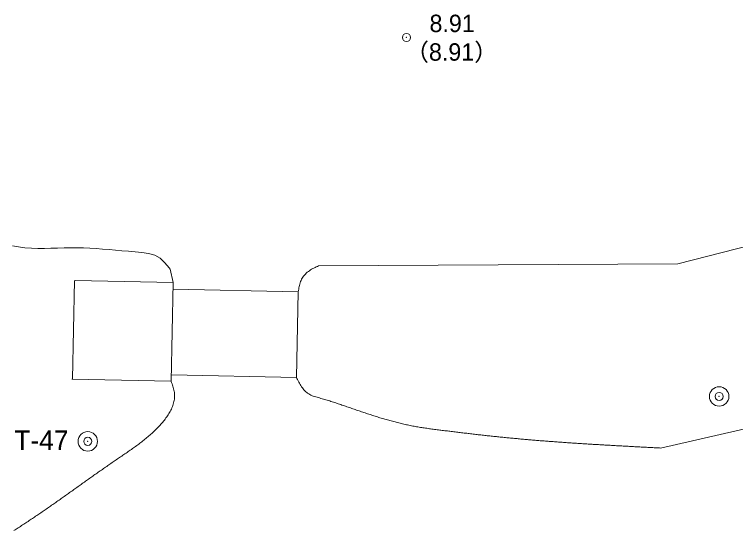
# Model space of a CAD drawing. Units: millimetres, scale not verified. Extents: x 13490 to 141534, y 7000 to 96571.
# Drawn here: x 67902 to 79023, y 25300 to 33254 of the extents above; entities that cross this region are included whole.
import ezdxf
from ezdxf.enums import TextEntityAlignment as Align

# ---------------------------------------------------------------- set-up
doc = ezdxf.new("R2010")
doc.units = ezdxf.units.MM
doc.header["$LTSCALE"] = 250
doc.header["$PDMODE"] = 32
doc.header["$PDSIZE"] = 125
doc.layers.add('0平面図-0通り芯', color=6, linetype='Continuous', lineweight=13)
doc.styles.add('MS-ゴシック-5.0-1.0', font='')
doc.styles.get('MS-ゴシック-5.0-1.0').set_extended_font_data('MS-ゴシック-5.0-1.0')

msp = doc.modelspace()

# ---------------------------------------------------------------- linework, layer by layer
at = {"layer": '0平面図-0通り芯'}
for p, q in [((78131.8, 29411.5), (81551, 30288)), ((67869.7, 29689.3), (67966.6, 29670.4)), ((67966.6, 29670.4), (68064.8, 29657.9)), ((68064.8, 29657.9), (68164.1, 29650.6)), ((68164.1, 29650.6), (68264.2, 29647.5)), ((68264.2, 29647.5), (68364.9, 29647.6)), ((68364.9, 29647.6), (68465.8, 29649.7)), ((68465.8, 29649.7), (68566.8, 29652.8)), ((68566.8, 29652.8), (68667.5, 29655.7)), ((68667.5, 29655.7), (68767.7, 29657.5)), ((68767.7, 29657.5), (68867.2, 29657.2)), ((68867.2, 29657.2), (68966.2, 29654.7)), ((68966.2, 29654.7), (69064.8, 29650.5)), ((69064.8, 29650.5), (69163.2, 29644.7)), ((69163.2, 29644.7), (69261.8, 29637.7)), ((69261.8, 29637.7), (69360.8, 29629.8)), ((69360.8, 29629.8), (69460.4, 29621.3)), ((69460.4, 29621.3), (69560.8, 29612.4)), ((69560.8, 29612.4), (69662.3, 29603.4)), ((69662.3, 29603.4), (69765, 29594.7)), ((69765, 29594.7), (69868.9, 29585.8)), ((69868.9, 29585.8), (69970.5, 29571.4)), ((69970.5, 29571.4), (70065.3, 29543.9)), ((70065.3, 29543.9), (70148.8, 29496.2)), ((70148.8, 29496.2), (70220.9, 29428.3)), ((70220.9, 29428.3), (70286.5, 29348.9)), ((72539.1, 29354.4), (72557.3, 29362.6)), ((72557.3, 29362.6), (72575.6, 29370.6)), ((72575.6, 29370.6), (72592.6, 29377.9)), ((78131.8, 29411.5), (72592.6, 29377.9)), ((70286.5, 29348.9), (70301.5, 29329.6)), ((70301.5, 29329.6), (70351.4, 29120.9)), ((72375, 29237.5), (72388.8, 29252.3)), ((72388.8, 29252.3), (72403.4, 29266.4)), ((72403.4, 29266.4), (72418.7, 29279.9)), ((72418.7, 29279.9), (72434.7, 29292.7)), ((72434.7, 29292.7), (72451.2, 29304.8)), ((72451.2, 29304.8), (72468.2, 29316.1)), ((72468.2, 29316.1), (72485.6, 29326.7)), ((72485.6, 29326.7), (72503.2, 29336.6)), ((72503.2, 29336.6), (72521.1, 29345.7)), ((72521.1, 29345.7), (72539.1, 29354.4)), ((68829.2, 29153.8), (68796.7, 27634.2)), ((70351.4, 29120.9), (68837.1, 29153.3)), ((72314.1, 29135.8), (72321.5, 29154.1)), ((72321.5, 29154.1), (72329.9, 29172)), ((72329.9, 29172), (72339.5, 29189.2)), ((72339.5, 29189.2), (72350.2, 29205.9)), ((72350.2, 29205.9), (72362.1, 29222)), ((72362.1, 29222), (72375, 29237.5)), ((70351.4, 29120.9), (70318.8, 27600.3)), ((72285.5, 29018.7), (72289, 29038.8)), ((72289, 29038.8), (72292.9, 29058.7)), ((72292.9, 29058.7), (72297.2, 29078.5)), ((72297.2, 29078.5), (72302.1, 29097.9)), ((72302.1, 29097.9), (72307.7, 29117.1)), ((72307.7, 29117.1), (72314.1, 29135.8)), ((70349.2, 29019.5), (72279.5, 28978.1)), ((72250.9, 27660.5), (72279.1, 28978.1)), ((72279.1, 28978.1), (72282.3, 28998.4)), ((72282.3, 28998.4), (72285.5, 29018.7)), ((70322.3, 27699), (72251.7, 27657.6)), ((70318.8, 27600.3), (68788.2, 27633.2)), ((70319.1, 27599.3), (70318.8, 27600.3)), ((70326.3, 27580.5), (70319.1, 27599.3)), ((70333.2, 27561.6), (70326.3, 27580.5)), ((72258.5, 27644.3), (72251.7, 27657.6)), ((72268.4, 27625.4), (72258.5, 27644.3)), ((72278.4, 27606.5), (72268.4, 27625.4)), ((72288.5, 27587.9), (72278.4, 27606.5)), ((72298.8, 27569.5), (72288.5, 27587.9)), ((70340, 27542.7), (70333.2, 27561.6)), ((70346.4, 27523.7), (70340, 27542.7)), ((70352.2, 27504.5), (70346.4, 27523.7)), ((70357.5, 27485.3), (70352.2, 27504.5)), ((70362.1, 27465.9), (70357.5, 27485.3)), ((72309.3, 27551.4), (72298.8, 27569.5)), ((72320.2, 27533.8), (72309.3, 27551.4)), ((72331.4, 27516.6), (72320.2, 27533.8)), ((72343, 27500), (72331.4, 27516.6)), ((72355, 27484), (72343, 27500)), ((72367.5, 27468.6), (72355, 27484)), ((77867.6, 26571.8), (81932, 27494)), ((70365.8, 27446.3), (70362.1, 27465.9)), ((70368.6, 27426.5), (70365.8, 27446.3)), ((70370.4, 27406.5), (70368.6, 27426.5)), ((70370.2, 27346.1), (70371.2, 27366.2)), ((70371.3, 27386.4), (70370.4, 27406.5)), ((70371.2, 27366.2), (70371.3, 27386.4)), ((72380.6, 27454), (72367.5, 27468.6)), ((72394.4, 27440.3), (72380.6, 27454)), ((72408.7, 27427.4), (72394.4, 27440.3)), ((72423.8, 27415.5), (72408.7, 27427.4)), ((72439.6, 27404.7), (72423.8, 27415.5)), ((72456.3, 27395), (72439.6, 27404.7)), ((72473.7, 27386.3), (72456.3, 27395)), ((72491.9, 27378.5), (72473.7, 27386.3)), ((72510.5, 27371.6), (72491.9, 27378.5)), ((72529.6, 27365.2), (72510.5, 27371.6)), ((72549.1, 27359.3), (72529.6, 27365.2)), ((72568.8, 27353.8), (72549.1, 27359.3)), ((70345.8, 27228.7), (70352, 27247.7)), ((70352, 27247.7), (70357.3, 27267)), ((70357.3, 27267), (70361.9, 27286.4)), ((70361.9, 27286.4), (70365.5, 27306.2)), ((70365.5, 27306.2), (70368.3, 27326)), ((70368.3, 27326), (70370.2, 27346.1)), ((72588.5, 27348.3), (72568.8, 27353.8)), ((72608.2, 27342.9), (72588.5, 27348.3)), ((72627.9, 27337.4), (72608.2, 27342.9)), ((72647.5, 27331.8), (72627.9, 27337.4)), ((72666.9, 27326.2), (72647.5, 27331.8)), ((72686.4, 27320.5), (72666.9, 27326.2)), ((72705.7, 27314.7), (72686.4, 27320.5)), ((72725, 27308.8), (72705.7, 27314.7)), ((72744.2, 27302.9), (72725, 27308.8)), ((72763.4, 27296.8), (72744.2, 27302.9)), ((72782.5, 27290.8), (72763.4, 27296.8)), ((72801.5, 27284.7), (72782.5, 27290.8)), ((72820.5, 27278.6), (72801.5, 27284.7)), ((72839.5, 27272.4), (72820.5, 27278.6)), ((72858.4, 27266.1), (72839.5, 27272.4)), ((72877.3, 27259.8), (72858.4, 27266.1)), ((72896.1, 27253.5), (72877.3, 27259.8)), ((72915, 27247.2), (72896.1, 27253.5)), ((72933.8, 27240.8), (72915, 27247.2)), ((70295, 27119.6), (70305, 27137.2)), ((70305, 27137.2), (70314.4, 27155.1)), ((70314.4, 27155.1), (70323.2, 27173.1)), ((70323.2, 27173.1), (70331.4, 27191.4)), ((70331.4, 27191.4), (70339, 27210)), ((70339, 27210), (70345.8, 27228.7)), ((72952.6, 27234.4), (72933.8, 27240.8)), ((72971.4, 27227.9), (72952.6, 27234.4)), ((72990.1, 27221.5), (72971.4, 27227.9)), ((73008.9, 27215), (72990.1, 27221.5)), ((73027.6, 27208.6), (73008.9, 27215)), ((73046.4, 27202.1), (73027.6, 27208.6)), ((73065.2, 27195.6), (73046.4, 27202.1)), ((73083.9, 27189.1), (73065.2, 27195.6)), ((73102.7, 27182.6), (73083.9, 27189.1)), ((73121.5, 27176.1), (73102.7, 27182.6)), ((73140.4, 27169.7), (73121.5, 27176.1)), ((73159.2, 27163.2), (73140.4, 27169.7)), ((73178, 27156.7), (73159.2, 27163.2)), ((73196.9, 27150.3), (73178, 27156.7)), ((73215.8, 27143.8), (73196.9, 27150.3)), ((73234.7, 27137.4), (73215.8, 27143.8)), ((73253.6, 27131), (73234.7, 27137.4)), ((70226.4, 27018.6), (70238.7, 27034.8)), ((70238.7, 27034.8), (70250.7, 27051.4)), ((70250.7, 27051.4), (70262.4, 27068.1)), ((70262.4, 27068.1), (70273.7, 27085)), ((70273.7, 27085), (70284.6, 27102.2)), ((70284.6, 27102.2), (70295, 27119.6)), ((73272.6, 27124.7), (73253.6, 27131)), ((73291.5, 27118.3), (73272.6, 27124.7)), ((73310.5, 27112), (73291.5, 27118.3)), ((73329.5, 27105.7), (73310.5, 27112)), ((73348.5, 27099.4), (73329.5, 27105.7)), ((73367.5, 27093.2), (73348.5, 27099.4)), ((73386.6, 27087), (73367.5, 27093.2)), ((73405.6, 27080.8), (73386.6, 27087)), ((73424.7, 27074.7), (73405.6, 27080.8)), ((73443.8, 27068.6), (73424.7, 27074.7)), ((73462.9, 27062.6), (73443.8, 27068.6)), ((73482, 27056.6), (73462.9, 27062.6)), ((73501.2, 27050.6), (73482, 27056.6)), ((73520.3, 27044.7), (73501.2, 27050.6)), ((73539.5, 27038.8), (73520.3, 27044.7)), ((73558.7, 27033), (73539.5, 27038.8)), ((73577.9, 27027.3), (73558.7, 27033)), ((73597.2, 27021.6), (73577.9, 27027.3)), ((70134.8, 26910.2), (70148.4, 26925.1)), ((70148.4, 26925.1), (70161.8, 26940.2)), ((70161.8, 26940.2), (70175.1, 26955.5)), ((70175.1, 26955.5), (70188.2, 26970.9)), ((70188.2, 26970.9), (70201.1, 26986.6)), ((70201.1, 26986.6), (70213.9, 27002.5)), ((70213.9, 27002.5), (70226.4, 27018.6)), ((73616.4, 27016), (73597.2, 27021.6)), ((73635.7, 27010.4), (73616.4, 27016)), ((73655, 27004.9), (73635.7, 27010.4)), ((73674.3, 26999.5), (73655, 27004.9)), ((73693.6, 26994.1), (73674.3, 26999.5)), ((73712.9, 26988.8), (73693.6, 26994.1)), ((73732.3, 26983.5), (73712.9, 26988.8)), ((73751.7, 26978.4), (73732.3, 26983.5)), ((73771.1, 26973.3), (73751.7, 26978.4)), ((73790.5, 26968.3), (73771.1, 26973.3)), ((73809.9, 26963.3), (73790.5, 26968.3)), ((73829.4, 26958.5), (73809.9, 26963.3)), ((73848.8, 26953.7), (73829.4, 26958.5)), ((73868.3, 26949), (73848.8, 26953.7)), ((73887.8, 26944.4), (73868.3, 26949)), ((73907.3, 26939.9), (73887.8, 26944.4)), ((73926.9, 26935.5), (73907.3, 26939.9)), ((73946.4, 26931.2), (73926.9, 26935.5)), ((73966, 26927), (73946.4, 26931.2)), ((73985.6, 26922.8), (73966, 26927)), ((74005.2, 26918.8), (73985.6, 26922.8)), ((74024.8, 26914.9), (74005.2, 26918.8)), ((74044.4, 26911.1), (74024.8, 26914.9)), ((70020.7, 26797.4), (70035.4, 26810.9)), ((70035.4, 26810.9), (70050, 26824.6)), ((70050, 26824.6), (70064.5, 26838.5)), ((70064.5, 26838.5), (70078.8, 26852.5)), ((70078.8, 26852.5), (70093, 26866.7)), ((70093, 26866.7), (70107.1, 26881)), ((70107.1, 26881), (70121, 26895.5)), ((70121, 26895.5), (70134.8, 26910.2)), ((74064.1, 26907.3), (74044.4, 26911.1)), ((74083.8, 26903.8), (74064.1, 26907.3)), ((74103.5, 26900.2), (74083.8, 26903.8)), ((74123.1, 26896.8), (74103.5, 26900.2)), ((74142.9, 26893.5), (74123.1, 26896.8)), ((74162.6, 26890.3), (74142.9, 26893.5)), ((74182.4, 26887.2), (74162.6, 26890.3)), ((74202.1, 26884.1), (74182.4, 26887.2)), ((74221.9, 26881.1), (74202.1, 26884.1)), ((74241.7, 26878.1), (74221.9, 26881.1)), ((74261.5, 26875.3), (74241.7, 26878.1)), ((74281.3, 26872.5), (74261.5, 26875.3)), ((74301.1, 26869.8), (74281.3, 26872.5)), ((74320.9, 26867), (74301.1, 26869.8)), ((74340.7, 26864.4), (74320.9, 26867)), ((74360.6, 26861.8), (74340.7, 26864.4)), ((74380.4, 26859.2), (74360.6, 26861.8)), ((74400.3, 26856.6), (74380.4, 26859.2)), ((74420.1, 26854.1), (74400.3, 26856.6)), ((74439.9, 26851.6), (74420.1, 26854.1)), ((74459.8, 26849.1), (74439.9, 26851.6)), ((74479.7, 26846.6), (74459.8, 26849.1)), ((74499.5, 26844.1), (74479.7, 26846.6)), ((74519.4, 26841.6), (74499.5, 26844.1)), ((74539.2, 26839.1), (74519.4, 26841.6)), ((74559.1, 26836.7), (74539.2, 26839.1)), ((74578.9, 26834.2), (74559.1, 26836.7)), ((74598.8, 26831.7), (74578.9, 26834.2)), ((74618.6, 26829.3), (74598.8, 26831.7)), ((74638.5, 26826.8), (74618.6, 26829.3)), ((74658.4, 26824.4), (74638.5, 26826.8)), ((74678.2, 26822), (74658.4, 26824.4)), ((74698.1, 26819.6), (74678.2, 26822)), ((74717.9, 26817.2), (74698.1, 26819.6)), ((74737.8, 26814.8), (74717.9, 26817.2)), ((74757.6, 26812.4), (74737.8, 26814.8)), ((74777.5, 26810), (74757.6, 26812.4)), ((74797.4, 26807.6), (74777.5, 26810)), ((74817.2, 26805.2), (74797.4, 26807.6)), ((74837.1, 26802.9), (74817.2, 26805.2)), ((74856.9, 26800.5), (74837.1, 26802.9)), ((69883, 26681.3), (69898.7, 26693.8)), ((69898.7, 26693.8), (69914.3, 26706.3)), ((69914.3, 26706.3), (69929.8, 26718.9)), ((69929.8, 26718.9), (69945.2, 26731.7)), ((69945.2, 26731.7), (69960.5, 26744.5)), ((69960.5, 26744.5), (69975.7, 26757.5)), ((69975.7, 26757.5), (69990.8, 26770.7)), ((69990.8, 26770.7), (70005.8, 26783.9)), ((70005.8, 26783.9), (70020.7, 26797.4)), ((74876.8, 26798.2), (74856.9, 26800.5)), ((74896.7, 26795.9), (74876.8, 26798.2)), ((74916.5, 26793.5), (74896.7, 26795.9)), ((74936.4, 26791.2), (74916.5, 26793.5)), ((74956.3, 26788.9), (74936.4, 26791.2)), ((74976.1, 26786.6), (74956.3, 26788.9)), ((74996, 26784.4), (74976.1, 26786.6)), ((75015.9, 26782.1), (74996, 26784.4)), ((75035.8, 26779.8), (75015.9, 26782.1)), ((75055.6, 26777.6), (75035.8, 26779.8)), ((75075.5, 26775.3), (75055.6, 26777.6)), ((75095.4, 26773.1), (75075.5, 26775.3)), ((75115.2, 26770.9), (75095.4, 26773.1)), ((75135.1, 26768.7), (75115.2, 26770.9)), ((75155, 26766.5), (75135.1, 26768.7)), ((75174.9, 26764.3), (75155, 26766.5)), ((75194.8, 26762.2), (75174.9, 26764.3)), ((75214.6, 26760), (75194.8, 26762.2)), ((75234.5, 26757.8), (75214.6, 26760)), ((75254.4, 26755.7), (75234.5, 26757.8)), ((75274.3, 26753.6), (75254.4, 26755.7)), ((75294.2, 26751.5), (75274.3, 26753.6)), ((75314.1, 26749.4), (75294.2, 26751.5)), ((75334, 26747.3), (75314.1, 26749.4)), ((75353.9, 26745.2), (75334, 26747.3)), ((75373.8, 26743.2), (75353.9, 26745.2)), ((75393.6, 26741.2), (75373.8, 26743.2)), ((75413.5, 26739.1), (75393.6, 26741.2)), ((75433.4, 26737.1), (75413.5, 26739.1)), ((75453.3, 26735.1), (75433.4, 26737.1)), ((75473.2, 26733.2), (75453.3, 26735.1)), ((75493.1, 26731.2), (75473.2, 26733.2)), ((75513, 26729.2), (75493.1, 26731.2)), ((75532.9, 26727.3), (75513, 26729.2)), ((75552.8, 26725.3), (75532.9, 26727.3)), ((75572.8, 26723.5), (75552.8, 26725.3)), ((75592.7, 26721.6), (75572.8, 26723.5)), ((75612.6, 26719.7), (75592.7, 26721.6)), ((75632.5, 26717.8), (75612.6, 26719.7)), ((75652.4, 26716), (75632.5, 26717.8)), ((75672.3, 26714.1), (75652.4, 26716)), ((75692.2, 26712.3), (75672.3, 26714.1)), ((75712.1, 26710.5), (75692.2, 26712.3)), ((75732.1, 26708.7), (75712.1, 26710.5)), ((75752, 26706.9), (75732.1, 26708.7)), ((75771.9, 26705.2), (75752, 26706.9)), ((75791.8, 26703.4), (75771.9, 26705.2)), ((75811.8, 26701.7), (75791.8, 26703.4)), ((75831.7, 26700), (75811.8, 26701.7)), ((75851.6, 26698.3), (75831.7, 26700)), ((75871.5, 26696.6), (75851.6, 26698.3)), ((75891.5, 26694.9), (75871.5, 26696.6)), ((75911.4, 26693.2), (75891.5, 26694.9)), ((75931.3, 26691.6), (75911.4, 26693.2)), ((75951.3, 26689.9), (75931.3, 26691.6)), ((69738.3, 26573.6), (69754.7, 26585.3)), ((69754.7, 26585.3), (69770.9, 26597)), ((69770.9, 26597), (69787.1, 26608.8)), ((69787.1, 26608.8), (69803.3, 26620.7)), ((69803.3, 26620.7), (69819.4, 26632.6)), ((69819.4, 26632.6), (69835.4, 26644.7)), ((69835.4, 26644.7), (69851.4, 26656.8)), ((69851.4, 26656.8), (69867.2, 26669)), ((69867.2, 26669), (69883, 26681.3)), ((75971.2, 26688.3), (75951.3, 26689.9)), ((75991.1, 26686.7), (75971.2, 26688.3)), ((76011.1, 26685.1), (75991.1, 26686.7)), ((76031, 26683.5), (76011.1, 26685.1)), ((76050.9, 26682), (76031, 26683.5)), ((76070.9, 26680.4), (76050.9, 26682)), ((76090.8, 26678.8), (76070.9, 26680.4)), ((76110.8, 26677.3), (76090.8, 26678.8)), ((76130.7, 26675.8), (76110.8, 26677.3)), ((76150.6, 26674.2), (76130.7, 26675.8)), ((76170.6, 26672.7), (76150.6, 26674.2)), ((76190.6, 26671.2), (76170.6, 26672.7)), ((76210.5, 26669.8), (76190.6, 26671.2)), ((76230.4, 26668.3), (76210.5, 26669.8)), ((76250.4, 26666.8), (76230.4, 26668.3)), ((76270.3, 26665.4), (76250.4, 26666.8)), ((76290.3, 26663.9), (76270.3, 26665.4)), ((76310.2, 26662.5), (76290.3, 26663.9)), ((76330.2, 26661.1), (76310.2, 26662.5)), ((76350.1, 26659.7), (76330.2, 26661.1)), ((76370.1, 26658.3), (76350.1, 26659.7)), ((76390, 26656.9), (76370.1, 26658.3)), ((76410, 26655.5), (76390, 26656.9)), ((76429.9, 26654.1), (76410, 26655.5)), ((76449.9, 26652.7), (76429.9, 26654.1)), ((76469.9, 26651.4), (76449.9, 26652.7)), ((76489.8, 26650.1), (76469.9, 26651.4)), ((76509.8, 26648.7), (76489.8, 26650.1)), ((76529.7, 26647.4), (76509.8, 26648.7)), ((76549.7, 26646.1), (76529.7, 26647.4)), ((76569.6, 26644.8), (76549.7, 26646.1)), ((76589.6, 26643.5), (76569.6, 26644.8)), ((76609.6, 26642.2), (76589.6, 26643.5)), ((76629.5, 26640.9), (76609.6, 26642.2)), ((76649.5, 26639.6), (76629.5, 26640.9)), ((76669.4, 26638.3), (76649.5, 26639.6)), ((76689.4, 26637.1), (76669.4, 26638.3)), ((76709.4, 26635.8), (76689.4, 26637.1)), ((76729.3, 26634.6), (76709.4, 26635.8)), ((76749.3, 26633.3), (76729.3, 26634.6)), ((76769.2, 26632.1), (76749.3, 26633.3)), ((76789.2, 26630.9), (76769.2, 26632.1)), ((76809.2, 26629.7), (76789.2, 26630.9)), ((76829.1, 26628.5), (76809.2, 26629.7)), ((76849.1, 26627.3), (76829.1, 26628.5)), ((76869.1, 26626.1), (76849.1, 26627.3)), ((76889, 26624.9), (76869.1, 26626.1)), ((76909, 26623.7), (76889, 26624.9)), ((76929, 26622.5), (76909, 26623.7)), ((76948.9, 26621.3), (76929, 26622.5)), ((76968.9, 26620.2), (76948.9, 26621.3)), ((76988.9, 26619), (76968.9, 26620.2)), ((77008.8, 26617.9), (76988.9, 26619)), ((77028.8, 26616.7), (77008.8, 26617.9)), ((77048.8, 26615.6), (77028.8, 26616.7)), ((77068.7, 26614.4), (77048.8, 26615.6)), ((77088.7, 26613.3), (77068.7, 26614.4)), ((77108.7, 26612.2), (77088.7, 26613.3)), ((77128.6, 26611), (77108.7, 26612.2)), ((77148.6, 26609.9), (77128.6, 26611)), ((77168.6, 26608.8), (77148.6, 26609.9)), ((77188.5, 26607.7), (77168.6, 26608.8)), ((77208.5, 26606.6), (77188.5, 26607.7)), ((77228.5, 26605.5), (77208.5, 26606.6)), ((77248.4, 26604.4), (77228.5, 26605.5)), ((77268.4, 26603.3), (77248.4, 26604.4)), ((77288.4, 26602.2), (77268.4, 26603.3)), ((77308.4, 26601.1), (77288.4, 26602.2)), ((77328.3, 26600), (77308.4, 26601.1)), ((77348.3, 26599), (77328.3, 26600)), ((77368.3, 26597.9), (77348.3, 26599)), ((77388.2, 26596.8), (77368.3, 26597.9)), ((77408.2, 26595.7), (77388.2, 26596.8)), ((77428.2, 26594.7), (77408.2, 26595.7)), ((77448.1, 26593.6), (77428.2, 26594.7)), ((77468.1, 26592.6), (77448.1, 26593.6)), ((77488.1, 26591.5), (77468.1, 26592.6)), ((77508.1, 26590.5), (77488.1, 26591.5)), ((77528.1, 26589.4), (77508.1, 26590.5)), ((77548, 26588.3), (77528.1, 26589.4)), ((77568, 26587.3), (77548, 26588.3)), ((77587.9, 26586.2), (77568, 26587.3)), ((77607.9, 26585.2), (77587.9, 26586.2)), ((77627.9, 26584.2), (77607.9, 26585.2)), ((77647.9, 26583.1), (77627.9, 26584.2)), ((77667.8, 26582.1), (77647.9, 26583.1)), ((77687.8, 26581), (77667.8, 26582.1)), ((77707.8, 26580), (77687.8, 26581)), ((77727.8, 26579), (77707.8, 26580)), ((69573.1, 26459.3), (69589.8, 26470.6)), ((69589.8, 26470.6), (69606.4, 26481.9)), ((69606.4, 26481.9), (69623, 26493.3)), ((69623, 26493.3), (69639.5, 26504.6)), ((69639.5, 26504.6), (69656.1, 26516)), ((69656.1, 26516), (69672.6, 26527.4)), ((69672.6, 26527.4), (69689.1, 26538.9)), ((69689.1, 26538.9), (69705.6, 26550.4)), ((69705.6, 26550.4), (69722, 26562)), ((69722, 26562), (69738.3, 26573.6)), ((77747.7, 26577.9), (77727.8, 26579)), ((77767.7, 26576.9), (77747.7, 26577.9)), ((77787.7, 26575.9), (77767.7, 26576.9)), ((77807.7, 26574.8), (77787.7, 26575.9)), ((77827.6, 26573.8), (77807.7, 26574.8)), ((77847.6, 26572.8), (77827.6, 26573.8)), ((77867.6, 26571.8), (77847.6, 26572.8)), ((69407.1, 26346.2), (69423.7, 26357.5)), ((69423.7, 26357.5), (69440.2, 26368.9)), ((69440.2, 26368.9), (69456.8, 26380.2)), ((69456.8, 26380.2), (69473.4, 26391.6)), ((69473.4, 26391.6), (69490, 26402.9)), ((69490, 26402.9), (69506.6, 26414.2)), ((69506.6, 26414.2), (69523.3, 26425.5)), ((69523.3, 26425.5), (69539.9, 26436.7)), ((69539.9, 26436.7), (69556.5, 26448)), ((69556.5, 26448), (69573.1, 26459.3)), ((69258.8, 26243.3), (69275.2, 26254.7)), ((69275.2, 26254.7), (69291.7, 26266.2)), ((69291.7, 26266.2), (69308.1, 26277.7)), ((69308.1, 26277.7), (69324.6, 26289.1)), ((69324.6, 26289.1), (69341.1, 26300.6)), ((69341.1, 26300.6), (69357.6, 26312)), ((69357.6, 26312), (69374.1, 26323.4)), ((69374.1, 26323.4), (69390.6, 26334.8)), ((69390.6, 26334.8), (69407.1, 26346.2)), ((69095, 26128), (69111.4, 26139.5)), ((69111.4, 26139.5), (69127.7, 26151.1)), ((69127.7, 26151.1), (69144.1, 26162.6)), ((69144.1, 26162.6), (69160.4, 26174.2)), ((69160.4, 26174.2), (69176.8, 26185.7)), ((69176.8, 26185.7), (69193.2, 26197.2)), ((69193.2, 26197.2), (69209.6, 26208.8)), ((69209.6, 26208.8), (69226, 26220.3)), ((69226, 26220.3), (69242.4, 26231.8)), ((69242.4, 26231.8), (69258.8, 26243.3)), ((68931.9, 26012.2), (68948.2, 26023.7)), ((68948.2, 26023.7), (68964.5, 26035.3)), ((68964.5, 26035.3), (68980.8, 26046.9)), ((68980.8, 26046.9), (68997.1, 26058.5)), ((68997.1, 26058.5), (69013.4, 26070.1)), ((69013.4, 26070.1), (69029.7, 26081.7)), ((69029.7, 26081.7), (69046, 26093.3)), ((69046, 26093.3), (69062.4, 26104.8)), ((69062.4, 26104.8), (69078.7, 26116.4)), ((69078.7, 26116.4), (69095, 26128)), ((68785.3, 25907.8), (68801.6, 25919.4)), ((68801.6, 25919.4), (68817.9, 25931)), ((68817.9, 25931), (68834.2, 25942.6)), ((68834.2, 25942.6), (68850.5, 25954.2)), ((68850.5, 25954.2), (68866.7, 25965.8)), ((68866.7, 25965.8), (68883, 25977.4)), ((68883, 25977.4), (68899.3, 25989)), ((68899.3, 25989), (68915.6, 26000.5)), ((68915.6, 26000.5), (68931.9, 26012.2)), ((68622.4, 25792.3), (68638.7, 25803.8)), ((68638.7, 25803.8), (68655, 25815.3)), ((68655, 25815.3), (68671.3, 25826.9)), ((68671.3, 25826.9), (68687.6, 25838.4)), ((68687.6, 25838.4), (68703.9, 25850)), ((68703.9, 25850), (68720.2, 25861.5)), ((68720.2, 25861.5), (68736.5, 25873.1)), ((68736.5, 25873.1), (68752.8, 25884.7)), ((68752.8, 25884.7), (68769, 25896.2)), ((68769, 25896.2), (68785.3, 25907.8)), ((68475.3, 25688.9), (68491.7, 25700.4)), ((68491.7, 25700.4), (68508, 25711.8)), ((68508, 25711.8), (68524.4, 25723.3)), ((68524.4, 25723.3), (68540.7, 25734.8)), ((68540.7, 25734.8), (68557.1, 25746.2)), ((68557.1, 25746.2), (68573.4, 25757.7)), ((68573.4, 25757.7), (68589.7, 25769.2)), ((68589.7, 25769.2), (68606.1, 25780.7)), ((68606.1, 25780.7), (68622.4, 25792.3)), ((68311.1, 25575.3), (68327.6, 25586.6)), ((68327.6, 25586.6), (68344, 25597.9)), ((68344, 25597.9), (68360.5, 25609.2)), ((68360.5, 25609.2), (68376.9, 25620.6)), ((68376.9, 25620.6), (68393.3, 25631.9)), ((68393.3, 25631.9), (68409.8, 25643.3)), ((68409.8, 25643.3), (68426.2, 25654.7)), ((68426.2, 25654.7), (68442.6, 25666.1)), ((68442.6, 25666.1), (68458.9, 25677.5)), ((68458.9, 25677.5), (68475.3, 25688.9)), ((68145.7, 25463.4), (68162.3, 25474.5)), ((68162.3, 25474.5), (68178.9, 25485.6)), ((68178.9, 25485.6), (68195.5, 25496.8)), ((68195.5, 25496.8), (68212, 25507.9)), ((68212, 25507.9), (68228.6, 25519.1)), ((68228.6, 25519.1), (68245.1, 25530.3)), ((68245.1, 25530.3), (68261.6, 25541.5)), ((68261.6, 25541.5), (68278.1, 25552.8)), ((68278.1, 25552.8), (68294.6, 25564)), ((68294.6, 25564), (68311.1, 25575.3)), ((67978.6, 25353.6), (67995.4, 25364.5)), ((67995.4, 25364.5), (68012.2, 25375.4)), ((68012.2, 25375.4), (68029, 25386.3)), ((68029, 25386.3), (68045.7, 25397.2)), ((68045.7, 25397.2), (68062.4, 25408.2)), ((68062.4, 25408.2), (68079.1, 25419.2)), ((68079.1, 25419.2), (68095.8, 25430.2)), ((68095.8, 25430.2), (68112.4, 25441.2)), ((68112.4, 25441.2), (68129.1, 25452.3)), ((68129.1, 25452.3), (68145.7, 25463.4)), ((67894.4, 25299.7), (67911.3, 25310.4)), ((67911.3, 25310.4), (67928.2, 25321.2)), ((67928.2, 25321.2), (67945, 25331.9)), ((67945, 25331.9), (67961.8, 25342.8)), ((67961.8, 25342.8), (67978.6, 25353.6))]:
    msp.add_line(p, q, dxfattribs=at)
at = {"layer": '0平面図-0通り芯', "color": 4}
for centre in [(78769.9, 27366.7), (69033.1, 26674.4)]:
    msp.add_circle(centre, 150, dxfattribs=at)
at = {"layer": '0平面図-0通り芯', "color": 7}
for p in [(73947.9, 32898.9), (78769.9, 27366.7), (69033.1, 26674.4)]:
    msp.add_point(p, dxfattribs=at)

# ---------------------------------------------------------------- texts
at = {"layer": '0平面図-0通り芯', "color": 4, "style": 'MS-ゴシック-5.0-1.0'}
for s, height, p in [('8.91', 268.1, (74303.3, 32901.4)), ('（8.91）', 268.1, (73928.8, 32460.4)), ('T-47', 303.8, (67900.3, 26448.4))]:
    msp.add_text(s, height=height, dxfattribs=at).set_placement(p, align=Align.BOTTOM_LEFT)

doc.saveas('drawing.dxf')
